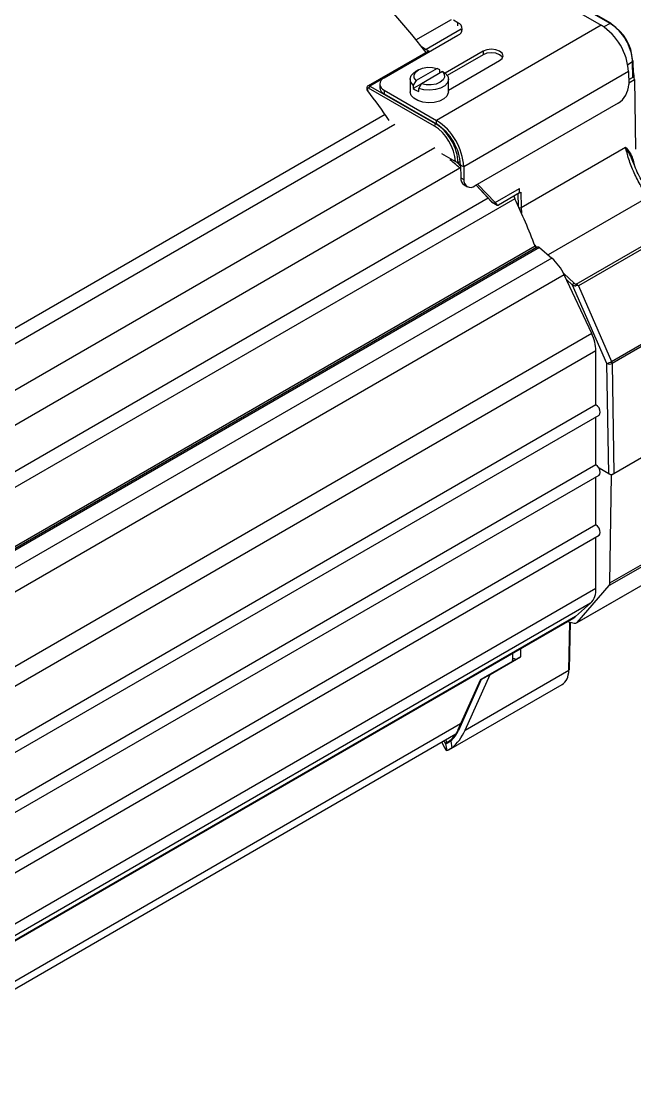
# Model space of a CAD drawing. Extents: x 6 to 134, y 3 to 97.
# Drawn here: x 94.46 to 99.46, y 69.41 to 78.15 of the extents above; entities that cross this region are included whole.
import ezdxf

# ---------------------------------------------------------------- set-up
doc = ezdxf.new("R2010")
doc.units = 0
doc.header["$MEASUREMENT"] = 0
doc.layers.add('OBJECT', color=7, linetype='CONTINUOUS')

msp = doc.modelspace()

# ---------------------------------------------------------------- linework, layer by layer
at = {"layer": 'OBJECT'}
for p, q in [((99.2556, 78.1394), (98.5428, 78.5489)), ((99.2631, 78.1401), (98.5503, 78.5496)), ((98.5438, 78.4921), (99.1842, 78.1243)), ((97.6731, 78.0056), (97.9616, 78.1722)), ((99.1842, 78.1243), (97.8407, 77.3487)), ((98.0151, 78.1443), (97.9782, 78.1656)), ((98.0152, 78.1187), (98.0151, 78.1443)), ((99.2556, 78.1394), (99.2058, 78.1106)), ((97.4141, 77.6956), (98.0151, 78.0425)), ((98.0422, 78.0917), (97.7561, 77.9265)), ((97.7561, 77.9265), (97.7852, 77.9098)), ((97.7701, 77.9113), (97.2826, 77.6299)), ((97.7852, 77.9098), (97.2978, 77.6285)), ((98.2209, 77.9129), (97.9117, 77.7344)), ((98.2209, 77.8835), (97.9288, 77.7148)), ((98.2209, 77.9129), (98.2209, 77.8835)), ((97.6925, 77.7604), (97.6705, 77.7476)), ((97.8454, 77.7719), (97.6738, 77.6729)), ((97.8679, 77.7596), (97.8454, 77.7719)), ((97.868, 77.7345), (97.8679, 77.7596)), ((97.938, 77.5949), (98.3552, 77.8358)), ((99.4399, 77.8255), (99.4002, 77.8026)), ((99.4423, 77.6983), (99.4399, 77.8255)), ((99.4463, 77.7281), (99.4443, 77.8317)), ((97.6253, 77.6841), (97.6255, 77.5817)), ((97.6738, 77.6729), (97.6513, 77.6346)), ((97.8892, 77.7468), (97.7176, 77.6477)), ((97.8892, 77.7468), (97.9117, 77.7344)), ((97.938, 77.5824), (97.9378, 77.6848)), ((99.406, 77.7458), (98.0625, 76.9702)), ((99.406, 77.7458), (99.4078, 77.642)), ((99.4423, 77.6983), (99.4072, 77.678)), ((99.4076, 77.6549), (99.4543, 77.6819)), ((99.4543, 77.6819), (99.464, 77.1145)), ((97.8249, 77.3014), (97.2872, 77.6103)), ((97.2978, 77.6285), (97.8355, 77.3196)), ((97.3775, 77.6445), (97.3775, 77.6151)), ((97.4141, 77.5938), (97.8407, 77.3487)), ((97.4141, 77.5938), (97.4141, 77.5643)), ((97.6513, 77.6346), (97.6514, 77.6088)), ((97.717, 77.6467), (97.6514, 77.6088)), ((97.6952, 77.6094), (97.7176, 77.6477)), ((97.6952, 77.5836), (97.6952, 77.6094)), ((97.4141, 77.5643), (97.8407, 77.3193)), ((99.3212, 77.4879), (98.1544, 76.8144)), ((97.4215, 77.3968), (92.2307, 74.4002)), ((97.4998, 77.314), (92.2964, 74.3101)), ((97.8379, 77.3209), (97.8355, 77.3196)), ((97.8407, 77.3193), (97.8407, 77.3487)), ((97.8268, 77.1262), (92.4795, 74.0392)), ((97.8819, 77.0792), (97.9953, 77.014)), ((98.5302, 76.6389), (99.3825, 77.1309)), ((98.0349, 77.0145), (98.0168, 77.004)), ((98.0168, 77.004), (98.0168, 76.9965)), ((98.0168, 76.9965), (98.0372, 76.975)), ((98.0625, 76.9702), (98.0371, 76.9843)), ((98.0371, 76.9843), (98.0388, 76.8805)), ((98.0625, 76.9702), (98.0643, 76.8664)), ((99.45, 76.997), (99.4513, 76.9882)), ((98.0315, 76.9586), (92.6087, 73.8281)), ((98.0388, 76.8805), (98.0643, 76.8664)), ((98.0666, 76.8222), (98.0921, 76.8081)), ((98.1632, 76.8194), (98.2881, 76.6872)), ((98.1635, 76.8196), (98.2903, 76.6854)), ((98.1772, 76.8275), (98.3178, 76.6786)), ((98.3178, 76.6786), (98.5169, 76.7935)), ((98.5175, 76.7581), (98.5168, 76.7935)), ((98.5175, 76.7581), (98.5169, 76.7935)), ((98.263, 76.7137), (92.7673, 73.5411)), ((98.4799, 76.7105), (92.8177, 73.4419)), ((98.5175, 76.7581), (98.3452, 76.6587)), ((98.5089, 76.6474), (98.5071, 76.7521)), ((98.5175, 76.7581), (98.5281, 76.7642)), ((98.5281, 76.7642), (98.5302, 76.6389)), ((99.5669, 76.7241), (98.7503, 76.2526)), ((98.2903, 76.6854), (98.3364, 76.6589)), ((98.2915, 76.6845), (98.3377, 76.658)), ((98.3178, 76.6786), (98.3177, 76.6787)), ((98.3177, 76.6787), (98.3364, 76.6589)), ((98.5302, 76.6389), (98.534, 76.5913)), ((98.9798, 76.0142), (99.7662, 76.4682)), ((99.7782, 76.4514), (98.9986, 76.0014)), ((98.6448, 76.3232), (93.2343, 73.1998)), ((98.6562, 76.314), (93.2448, 73.19)), ((98.68, 76.3123), (93.255, 73.1805)), ((98.6448, 76.3232), (98.65, 76.3104)), ((98.68, 76.3123), (98.7806, 76.2269)), ((98.7806, 76.2269), (93.35, 73.0918)), ((98.8823, 76.0907), (93.4622, 72.9617)), ((98.8776, 76.1004), (98.9641, 76.0228)), ((99.1062, 75.611), (98.8823, 76.0907)), ((98.9507, 76.0065), (98.9007, 76.0514)), ((99.2298, 75.3679), (98.9507, 76.0065)), ((98.9986, 76.0014), (99.2686, 75.3837)), ((99.2686, 75.3837), (100.0189, 75.8169)), ((100.0225, 75.8015), (99.2722, 75.3684)), ((99.1062, 75.611), (93.6789, 72.4779)), ((99.1407, 75.4699), (93.0419, 71.9491)), ((99.1407, 75.0314), (99.1407, 75.4699)), ((99.2452, 74.4685), (99.2298, 75.3679)), ((99.2722, 75.3684), (99.2876, 74.4686)), ((99.1407, 75.0314), (93.6629, 71.8691)), ((93.7003, 71.7921), (99.1657, 74.9473)), ((99.1407, 74.5415), (99.1407, 74.9328)), ((100.0629, 74.9161), (99.2664, 74.4564)), ((100.0629, 74.9161), (99.2876, 74.4686)), ((99.1407, 74.5415), (93.6658, 71.3808)), ((99.2664, 74.4564), (99.1665, 74.5137)), ((99.2452, 74.4685), (99.1665, 74.5137)), ((93.7003, 71.3022), (99.1657, 74.4573)), ((99.1407, 74.0515), (99.1407, 74.4429)), ((99.255, 73.5792), (99.2664, 74.4564)), ((99.1407, 74.0515), (93.6658, 70.8909)), ((100.0197, 74.0025), (99.2478, 73.5568)), ((99.255, 73.5792), (100.0269, 74.0248)), ((93.7003, 70.8123), (99.1657, 73.9674)), ((99.1407, 73.5347), (99.1407, 73.953)), ((98.9823, 73.2528), (99.7847, 73.716)), ((98.9876, 73.2572), (99.79, 73.7204)), ((98.9876, 73.2572), (99.2478, 73.5568)), ((99.1407, 73.5347), (93.6791, 70.3817)), ((99.0967, 73.4131), (93.6813, 70.2869)), ((98.9752, 73.3051), (99.0967, 73.4131)), ((98.9752, 73.3051), (93.6813, 70.249)), ((93.6813, 70.247), (98.9613, 73.295)), ((98.9089, 73.2648), (98.9639, 73.251)), ((98.9198, 72.868), (98.929, 73.2597)), ((98.9242, 72.874), (98.9333, 73.2587)), ((98.526, 73.0437), (98.5251, 72.9755)), ((98.4638, 72.9419), (98.1971, 72.7879)), ((98.2776, 72.8326), (98.5251, 72.9755)), ((98.4605, 73.0059), (98.4606, 72.94)), ((98.4606, 72.9464), (98.4606, 72.9475)), ((98.5251, 72.9755), (98.4876, 72.9551)), ((98.0749, 72.3802), (98.9198, 72.868)), ((98.1967, 72.7874), (98.0148, 72.3817)), ((98.206, 72.7928), (98.0198, 72.3772)), ((98.0749, 72.3802), (98.2776, 72.8326)), ((98.206, 72.7928), (98.2776, 72.8326)), ((97.942, 72.2188), (98.8651, 72.7517)), ((98.0364, 72.4298), (93.016, 69.5316)), ((92.9074, 69.4093), (97.999, 72.3487)), ((97.8845, 72.2825), (97.8875, 72.2747)), ((97.9262, 72.2133), (97.9165, 72.2682)), ((97.9564, 72.2902), (97.966, 72.2358))]:
    msp.add_line(p, q, dxfattribs=at)
at = {"layer": 'OBJECT', "flags": 128}
for points in [[(94.9836, 79.4932), (95.1015, 79.5058), (95.2485, 79.5087), (95.4, 79.4981), (95.5554, 79.474), (95.7141, 79.4365), (95.8754, 79.3858), (96.0387, 79.3221), (96.2034, 79.2456), (96.3688, 79.1567), (96.5342, 79.0556), (96.699, 78.9429), (96.8624, 78.8189), (97.024, 78.6841), (97.1829, 78.5391), (97.3386, 78.3845), (97.4904, 78.2209), (97.6377, 78.0489), (97.7546, 77.9024)], [(98.0491, 78.0789), (98.0423, 78.0916), (98.0422, 78.0917)], [(98.3552, 77.8358), (98.3758, 77.8535), (98.383, 77.8745), (98.3758, 77.8954), (98.3552, 77.9131), (98.3244, 77.9249), (98.288, 77.9291), (98.2517, 77.9248), (98.2209, 77.9129)], [(98.3796, 77.8598), (98.3759, 77.866), (98.3553, 77.8837), (98.3245, 77.8955), (98.2881, 77.8996), (98.2518, 77.8954), (98.2209, 77.8835)], [(97.6738, 77.6729), (97.6589, 77.695), (97.6572, 77.7186), (97.669, 77.7414), (97.6929, 77.7607), (97.7264, 77.7745), (97.7659, 77.7814), (97.807, 77.7805), (97.8454, 77.7719)], [(97.6513, 77.6346), (97.6314, 77.6593), (97.6253, 77.6864), (97.6336, 77.7133), (97.6556, 77.7375), (97.6705, 77.7476)], [(97.9117, 77.7344), (97.9317, 77.7096), (97.9377, 77.6826), (97.9294, 77.6557), (97.9075, 77.6314), (97.874, 77.6121), (97.8319, 77.5994), (97.7852, 77.5945), (97.7382, 77.598), (97.6952, 77.6094)], [(97.8892, 77.7468), (97.9041, 77.7247), (97.9058, 77.701), (97.894, 77.6783), (97.87, 77.6589), (97.8366, 77.6451), (97.7971, 77.6383), (97.756, 77.6392), (97.7176, 77.6477)], [(97.938, 77.5824), (97.937, 77.5722), (97.925, 77.5463), (97.9002, 77.5236), (97.8649, 77.506), (97.8222, 77.4952), (97.7759, 77.4922), (97.7302, 77.4971), (97.689, 77.5096), (97.656, 77.5285), (97.6343, 77.5521), (97.6256, 77.5785), (97.6255, 77.5817)], [(99.45, 76.997), (99.4484, 76.9956), (99.4484, 76.9955)], [(98.471, 76.7313), (98.4736, 76.7249), (98.4799, 76.7105)], [(98.2881, 76.6872), (98.2885, 76.6868), (98.2903, 76.6854)], [(98.2915, 76.6845), (98.2911, 76.6847), (98.2903, 76.6854)], [(98.6417, 76.3311), (98.6477, 76.3228), (98.655, 76.3133)], [(99.1657, 74.9473), (99.1657, 74.9473), (99.1734, 74.9561), (99.1761, 74.9701), (99.1734, 74.9873), (99.1657, 75.005), (99.1543, 75.0205), (99.1407, 75.0314)], [(99.1657, 74.4573), (99.1657, 74.4573), (99.1734, 74.4662), (99.1761, 74.4802), (99.1734, 74.4974), (99.1657, 74.5151), (99.1543, 74.5305), (99.1407, 74.5415)], [(99.1657, 73.9674), (99.1657, 73.9674), (99.1734, 73.9762), (99.1761, 73.9903), (99.1734, 74.0075), (99.1657, 74.0251), (99.1543, 74.0406), (99.1407, 74.0515)], [(98.4606, 72.9475), (98.4612, 72.9527), (98.4629, 72.957), (98.4656, 72.9601), (98.4692, 72.9619), (98.4734, 72.9623), (98.478, 72.9612), (98.4828, 72.9588), (98.4876, 72.9551)], [(98.0198, 72.3772), (98.0179, 72.3784), (98.0164, 72.3795), (98.0154, 72.3804), (98.0148, 72.3812), (98.0148, 72.3817)], [(97.9564, 72.2902), (97.9555, 72.2921), (97.9549, 72.2938), (97.9545, 72.2955), (97.9543, 72.297), (97.9545, 72.2982), (97.9548, 72.2992), (97.9555, 72.3), (97.9564, 72.3005)]]:
    msp.add_lwpolyline(points, dxfattribs=at)
at = {"layer": 'OBJECT'}
for centre, radius, start, end in [((97.9959, 78.0934), 0.0544, 290.66185, 69.33784), ((98.9246, 77.7179), 0.4822, 3.31102, 57.43096), ((99.26, 78.1332), 0.00755, 65.74631, 125.58107), ((99.0398, 77.8017), 0.4007, 3.41109, 57.42392), ((99.2589, 78.134), 0.00742, 353.8523, 55.12169), ((99.0629, 77.815), 0.3776, 3.41109, 57.42392), ((97.8998, 78.1726), 0.2849, 227.75719, 239.71593), ((97.7764, 77.8981), 0.0147, 53.16687, 115.71373), ((99.437, 77.8308), 0.00729, 6.94737, 67.01125), ((99.4372, 77.8321), 0.00709, 292.25976, 356.52743), ((97.4333, 77.6447), 0.0544, 110.66185, 249.33784), ((99.1505, 77.6748), 0.3039, 1.34204, 13.54201), ((97.284, 77.5869), 0.00438, 131.81786, 175.92668), ((97.3102, 77.6091), 0.0231, 122.66994, 176.91568), ((97.4398, 77.6215), 0.0626, 185.83203, 245.77474), ((97.7451, 77.7213), 0.1464, 230.18347, 250.06908), ((99.219, 77.6467), 0.1889, 302.75137, 358.56127), ((97.848, 77.3002), 0.0231, 122.66994, 176.91568), ((97.5811, 76.9423), 0.4822, 3.31102, 57.43096), ((97.611, 76.9596), 0.4268, 3.31102, 57.43096), ((98.0076, 77.0212), 0.0194, 280.34054, 298.21156), ((98.102, 76.8749), 0.0635, 174.89829, 236.07238), ((98.1197, 76.8584), 0.056, 171.75324, 308.25567), ((92.925, 74.117), 6.1304, 21.0923, 25.02756), ((98.299, 76.6975), 0.015, 223.3826, 240.11174), ((98.5193, 76.66), 0.0237, 256.09671, 297.38301), ((98.6667, 76.2934), 0.0231, 54.98693, 117.21701), ((98.5135, 75.9213), 0.4059, 24.65885, 48.83583), ((98.9803, 75.9958), 0.0315, 120.91125, 160.04564), ((98.5768, 76.103), 0.4127, 345.7479, 347.57288), ((98.7991, 75.4611), 0.3418, 1.47661, 26.01826), ((99.1916, 75.5173), 0.1542, 284.36068, 299.97054), ((99.2505, 75.41), 0.0469, 243.79137, 297.53453), ((99.2315, 75.3669), 0.0407, 2.19123, 24.46562), ((99.2205, 73.5779), 0.0345, 322.38495, 2.18215), ((98.9818, 73.5236), 0.1593, 316.12904, 3.99527), ((98.9192, 73.368), 0.0843, 300.02239, 311.71742), ((98.9709, 73.2726), 0.0227, 252.0408, 317.34588), ((98.4569, 72.9401), 0.00829, 17.28527, 63.60877), ((98.9168, 72.8749), 0.00747, 293.9166, 353.26752), ((97.9317, 72.2697), 0.0153, 114.17144, 185.80292)]:
    msp.add_arc(centre, radius, start, end, dxfattribs=at)
for centre, major_axis, ratio, start_param, end_param in [((97.287, 77.5976), (-0.0075, 0.0135), 0.587342, 5.509415, 8.088764), ((95.8379, 75.7906), (-1.8196, 3.2674), 0.587342, 4.866558, 4.947171), ((97.2976, 77.6035), (-0.015, 0.0264), 0.582451, 5.504868, 6.283281), ((97.8329, 77.1053), (-0.1267, 0.2271), 0.586772, 3.958345, 5.508876), ((97.8223, 77.0994), (-0.1192, 0.2141), 0.587342, 4.007488, 5.509415), ((97.9352, 77.0065), (0.1374, -0.1051), 0.149034, 0.850048, 1.574783), ((98.0062, 77.0026), (0.0149, -0.0126), 0.142481, 0.90921, 1.361135), ((98.345, 76.671), (0.0072, 0.0131), 0.590371, 2.955112, 3.915043), ((98.9719, 76.0188), (0.0324, -0.0019), 0.533376, 4.030089, 4.894335), ((98.9747, 76.0289), (0.0179, -0.0122), 0.526342, 4.464386, 5.328632), ((98.981, 75.9979), (0.0323, 0.0008), 0.114641, 0.993186, 1.699736), ((98.981, 75.9979), (0.0275, -0.018), 0.415483, 1.172226, 1.878776), ((99.2664, 74.4808), (0.03, 0.0001), 0.57585, 3.925902, 5.496698), ((98.7382, 72.9786), (-0.1254, 0.2278), 0.577191, 3.153217, 3.923731), ((98.2188, 72.8002), (0.022, 0.0124), 0.00731, 3.302694, 4.088092), ((97.9118, 72.4449), (0.0685, 0.1726), 0.659898, 4.024954, 4.607314), ((97.9031, 72.4466), (0.0622, 0.1873), 0.679239, 3.982123, 4.564483), ((97.891, 72.4895), (0.098, 0.2951), 0.679239, 3.938834, 4.564483), ((97.887, 72.4872), (-0.0437, 0.2743), 0.181542, 2.428135, 3.05361), ((97.8938, 72.441), (-0.0277, 0.1741), 0.181542, 2.573714, 2.992979), ((97.9084, 72.4429), (-0.021, 0.1608), 0.145601, 2.639848, 2.984027)]:
    msp.add_ellipse(centre, major_axis=major_axis, ratio=ratio, start_param=start_param, end_param=end_param, dxfattribs=at)
for points, knots in [([(99.4462, 77.7281), (99.4462, 77.7265), (99.4464, 77.7221), (99.4461, 77.7158), (99.4456, 77.71), (99.4451, 77.706), (99.4445, 77.7033), (99.444, 77.7013), (99.4435, 77.6998), (99.443, 77.6989), (99.4426, 77.6985), (99.4424, 77.6983), (99.4423, 77.6983)], [0, 0, 0, 0, 0.16299, 0.43619, 0.620767, 0.745238, 0.829493, 0.887082, 0.946232, 0.970038, 0.989576, 1, 1, 1, 1]), ([(97.2828, 77.6297), (97.2822, 77.6295), (97.2792, 77.6282), (97.2753, 77.6234), (97.2721, 77.6163), (97.2714, 77.6077), (97.2733, 77.5979), (97.2769, 77.5909), (97.2794, 77.5875), (97.2797, 77.587)], [0, 0, 0, 0, 0.041839, 0.209255, 0.367954, 0.54119, 0.747103, 0.96867, 1, 1, 1, 1]), ([(99.3825, 77.1309), (99.3826, 77.1308), (99.3926, 77.1189), (99.4118, 77.0942), (99.4372, 77.052), (99.4457, 77.0154), (99.45, 76.997)], [0, 0, 0, 0, 0.003343, 0.331824, 0.663145, 1, 1, 1, 1]), ([(99.5669, 76.7241), (99.5469, 76.7532), (99.5062, 76.8123), (99.4503, 76.9221), (99.405, 77.0348), (99.3899, 77.0992), (99.3825, 77.1309)], [0, 0, 0, 0, 0.2437889, 0.4949006, 0.751327, 1, 1, 1, 1]), ([(99.4353, 77.0267), (99.434, 77.0312), (99.4289, 77.0489), (99.4106, 77.084), (99.3938, 77.1131), (99.3826, 77.1308), (99.3825, 77.1309)], [0, 0, 0, 0, 0.106162, 0.417591, 0.99537, 1, 1, 1, 1]), ([(98.0111, 77.002), (98.009, 77.0038), (98.006, 77.0065), (98.0011, 77.0102), (97.9978, 77.0125), (97.9961, 77.0135), (97.9953, 77.014)], [0, 0, 0, 0, 0.452189, 0.673958, 0.857741, 1, 1, 1, 1]), ([(99.6027, 76.7214), (99.5977, 76.7275), (99.5806, 76.7485), (99.5513, 76.7921), (99.5165, 76.85), (99.4844, 76.9117), (99.457, 76.9717), (99.4429, 77.0098), (99.4364, 77.0272)], [0, 0, 0, 0, 0.078285, 0.269167, 0.460287, 0.650376, 0.839694, 1, 1, 1, 1]), ([(98.4876, 72.9551), (98.4861, 72.9543), (98.4826, 72.9524), (98.4741, 72.9476), (98.4675, 72.9439), (98.4639, 72.9419), (98.4638, 72.9419)], [0, 0, 0, 0, 0.247748, 0.586727, 0.995002, 1, 1, 1, 1]), ([(98.4652, 72.9431), (98.4652, 72.9432), (98.4653, 72.9433), (98.4644, 72.9421), (98.4638, 72.9419), (98.4638, 72.9419)], [0, 0, 0, 0, 0.236411, 0.89035, 1, 1, 1, 1]), ([(97.9564, 72.2902), (97.9547, 72.2889), (97.9474, 72.2833), (97.9352, 72.2748), (97.9226, 72.268), (97.9185, 72.2681), (97.9165, 72.2682)], [0, 0, 0, 0, 0.090877, 0.380233, 0.692684, 1, 1, 1, 1]), ([(97.9255, 72.2837), (97.9268, 72.2831), (97.929, 72.282), (97.9351, 72.2854), (97.9376, 72.2869)], [0, 0, 0, 0, 0.5816739, 1, 1, 1, 1]), ([(97.9376, 72.2869), (97.9385, 72.2873), (97.9422, 72.289), (97.9493, 72.2946), (97.955, 72.2993), (97.9564, 72.3005)], [0, 0, 0, 0, 0.1819067, 0.8011944, 1, 1, 1, 1]), ([(97.966, 72.2358), (97.9599, 72.2311), (97.9476, 72.2218), (97.934, 72.2141), (97.9282, 72.2128), (97.9264, 72.2133), (97.9262, 72.2133)], [0, 0, 0, 0, 0.324773, 0.650639, 0.961096, 1, 1, 1, 1])]:
    msp.add_open_spline(points, degree=3, knots=knots, dxfattribs=at)

doc.saveas('drawing.dxf')
